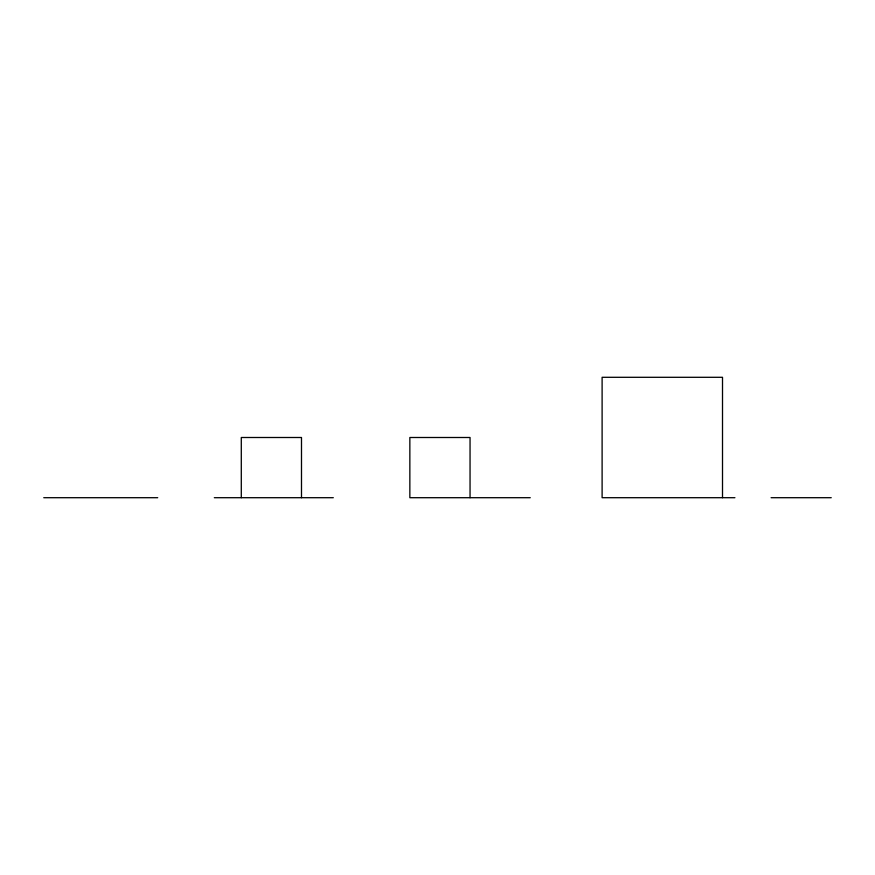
<?xml version="1.0" encoding="UTF-8"?>
<svg xmlns="http://www.w3.org/2000/svg" width="875" height="875" viewBox="0 0 875 875"><rect width="100%" height="100%" fill="white"/><g stroke="black" fill="none" stroke-linecap="round" stroke-linejoin="round"><path stroke-width="1.31" d="M43.75 497.7L157.719 497.7M214.309 497.7L333.309 497.7M530.25 497.7L409.85 497.7L409.85 437.5L470.05 437.5L470.05 497.7M734.934 497.7L602.109 497.7L602.109 377.3L722.509 377.3L722.509 497.7M771.094 497.7L831.25 497.7M301.492 497.7L301.492 437.5L241.292 437.5L241.292 497.7"/></g></svg>
